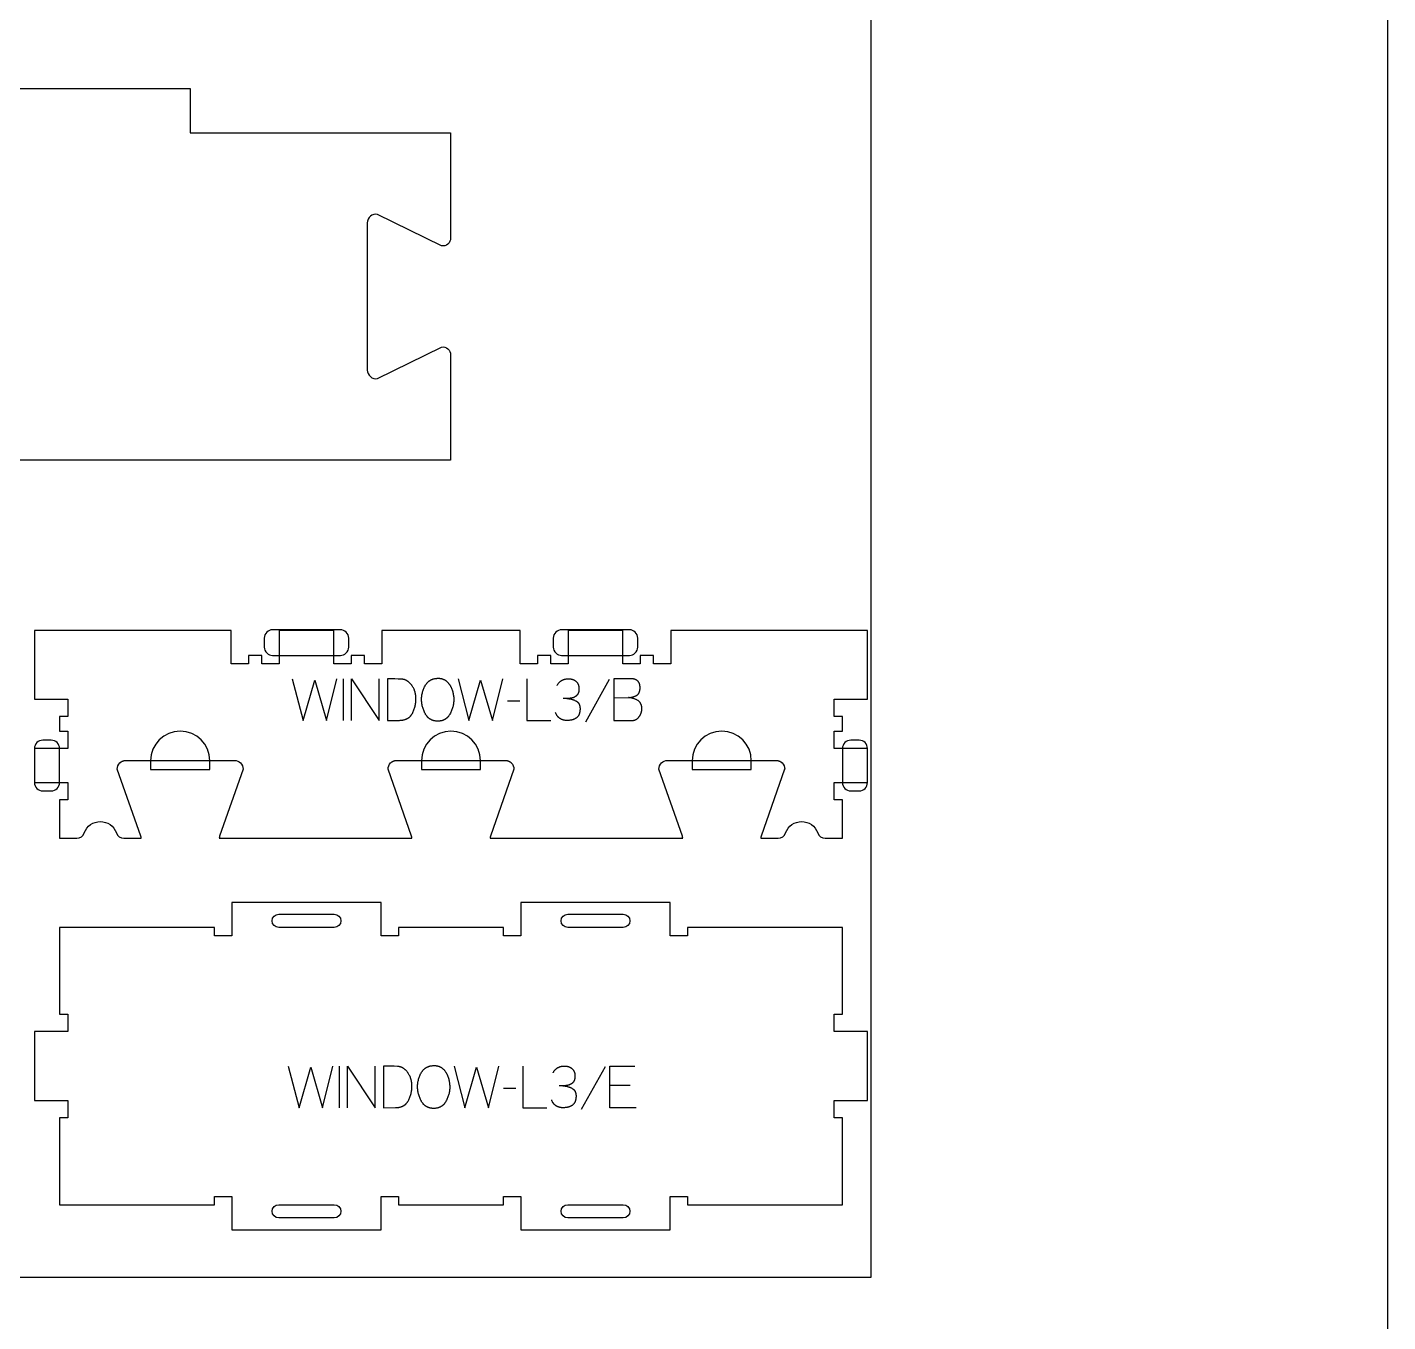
# Model space of a CAD drawing. Extents: x 0 to 4485, y 0 to 8771.
# Drawn here: x 2204 to 3183, y 3731 to 4662 of the extents above; entities that cross this region are included whole.
import ezdxf

# ---------------------------------------------------------------- set-up
doc = ezdxf.new("R2010")
doc.units = 0
for name, color, linetype in [('0_SHEET_SPRUCEPLY_2440X122', 1, 'CONTINUOUS'), ('1_ANYTOOL_1MMDEEP_LABELS_S', 2, 'CONTINUOUS'), ('3_ANYTOOL_CUTTHROUGH_INSID', 4, 'CONTINUOUS'), ('4_ANYTOOL_CUTTHROUGH_OUTSI', 5, 'CONTINUOUS'), ('5_ANYTOOL_HALF_MILL_9MM_IN', 3, 'CONTINUOUS'), ('DONOTCUT', 7, 'CONTINUOUS')]:
    doc.layers.add(name, color=color, linetype=linetype)

msp = doc.modelspace()

# ---------------------------------------------------------------- linework, layer by layer
at = {"layer": '0_SHEET_SPRUCEPLY_2440X122'}
msp.add_lwpolyline([(371.7, 4982.59), (371.7, 3762.59), (2811.7, 3762.59), (2811.7, 4982.59)], close=True, dxfattribs=at)
at = {"layer": '1_ANYTOOL_1MMDEEP_LABELS_S', "color": 2}
for points in [[(2394.98, 4193.18), (2402.69, 4163.18), (2411.14, 4192.28), (2419.62, 4163.18), (2427.12, 4193.18)], [(2431.49, 4193.18), (2431.49, 4163.18)], [(2437.49, 4163.18), (2437.49, 4193.18), (2457.55, 4163.18), (2457.55, 4193.18)], [(2514.38, 4193.18), (2522.09, 4163.18), (2530.54, 4192.28), (2539.02, 4163.18), (2546.52, 4193.18)], [(2563.88, 4193.18), (2563.88, 4163.18), (2580.98, 4163.18)], [(2585.52, 4188.25), (2585.68, 4188.56), (2585.85, 4188.85), (2586.02, 4189.13), (2586.19, 4189.41), (2586.38, 4189.67), (2586.57, 4189.93), (2586.76, 4190.17), (2586.86, 4190.29), (2586.97, 4190.41), (2587.07, 4190.52), (2587.17, 4190.64), (2587.28, 4190.75), (2587.39, 4190.85), (2587.5, 4190.96), (2587.61, 4191.06), (2587.72, 4191.16), (2587.84, 4191.26), (2587.95, 4191.35), (2588.07, 4191.44), (2588.19, 4191.53), (2588.31, 4191.62), (2588.43, 4191.71), (2588.56, 4191.79), (2588.68, 4191.87), (2588.81, 4191.95), (2588.94, 4192.03), (2589.07, 4192.1), (2589.2, 4192.17), (2589.34, 4192.24), (2589.47, 4192.3), (2589.61, 4192.37), (2589.74, 4192.43), (2589.88, 4192.49), (2590.03, 4192.55), (2590.17, 4192.6), (2590.31, 4192.65), (2590.46, 4192.7), (2590.61, 4192.75), (2590.76, 4192.79), (2591.06, 4192.87), (2591.37, 4192.95), (2591.68, 4193.01), (2592, 4193.06), (2592.33, 4193.1), (2592.67, 4193.14), (2593.01, 4193.16), (2593.35, 4193.18), (2593.71, 4193.18), (2593.92, 4193.18), (2594.13, 4193.17), (2594.33, 4193.17), (2594.53, 4193.15), (2594.73, 4193.14), (2594.93, 4193.12), (2595.13, 4193.09), (2595.32, 4193.06), (2595.51, 4193.03), (2595.7, 4193), (2595.89, 4192.96), (2596.07, 4192.92), (2596.25, 4192.87), (2596.43, 4192.82), (2596.6, 4192.77), (2596.78, 4192.71), (2596.95, 4192.65), (2597.12, 4192.59), (2597.28, 4192.52), (2597.45, 4192.45), (2597.61, 4192.37), (2597.77, 4192.29), (2597.92, 4192.21), (2598.07, 4192.12), (2598.23, 4192.03), (2598.37, 4191.94), (2598.52, 4191.84), (2598.66, 4191.74), (2598.81, 4191.63), (2598.94, 4191.52), (2599.08, 4191.41), (2599.21, 4191.3), (2599.35, 4191.18), (2599.47, 4191.05), (2599.59, 4190.93), (2599.71, 4190.8), (2599.82, 4190.67), (2599.93, 4190.53), (2600.04, 4190.4), (2600.14, 4190.25), (2600.24, 4190.11), (2600.33, 4189.96), (2600.42, 4189.81), (2600.5, 4189.66), (2600.58, 4189.5), (2600.66, 4189.34), (2600.73, 4189.18), (2600.79, 4189.01), (2600.86, 4188.85), (2600.92, 4188.67), (2600.97, 4188.5), (2601.02, 4188.32), (2601.07, 4188.14), (2601.11, 4187.95), (2601.15, 4187.77), (2601.18, 4187.58), (2601.21, 4187.38), (2601.23, 4187.19), (2601.25, 4186.99), (2601.27, 4186.78), (2601.28, 4186.58), (2601.29, 4186.37), (2601.29, 4186.15), (2601.29, 4185.6), (2601.28, 4185.26), (2601.25, 4184.94), (2601.22, 4184.63), (2601.18, 4184.33), (2601.16, 4184.18), (2601.13, 4184.04), (2601.1, 4183.89), (2601.07, 4183.76), (2601.04, 4183.62), (2601, 4183.49), (2600.97, 4183.35), (2600.93, 4183.23), (2600.89, 4183.1), (2600.84, 4182.98), (2600.79, 4182.86), (2600.75, 4182.74), (2600.7, 4182.62), (2600.64, 4182.51), (2600.59, 4182.4), (2600.53, 4182.29), (2600.47, 4182.18), (2600.41, 4182.08), (2600.34, 4181.98), (2600.28, 4181.88), (2600.21, 4181.79), (2600.14, 4181.7), (2599.99, 4181.52), (2599.84, 4181.35), (2599.68, 4181.18), (2599.52, 4181.02), (2599.44, 4180.94), (2599.36, 4180.87), (2599.27, 4180.8), (2599.19, 4180.72), (2599.1, 4180.65), (2599.02, 4180.59), (2598.93, 4180.52), (2598.84, 4180.45), (2598.75, 4180.39), (2598.66, 4180.33), (2598.57, 4180.27), (2598.47, 4180.21), (2598.38, 4180.15), (2598.28, 4180.1), (2598.18, 4180.04), (2598.09, 4179.99), (2597.99, 4179.94), (2597.89, 4179.89), (2597.79, 4179.85), (2597.68, 4179.8), (2597.58, 4179.76), (2597.48, 4179.72), (2597.26, 4179.64), (2597.05, 4179.57), (2596.83, 4179.5), (2596.61, 4179.43), (2596.39, 4179.37), (2596.17, 4179.32), (2595.94, 4179.27), (2595.71, 4179.22), (2595.48, 4179.18), (2595.25, 4179.14), (2595.01, 4179.11), (2594.78, 4179.08), (2594.54, 4179.05), (2594.3, 4179.03), (2594.05, 4179.02), (2593.81, 4179), (2593.56, 4179), (2589.85, 4178.95)], [(2623.06, 4192.71), (2605.88, 4161.94)], [(2626.49, 4193.18), (2626.49, 4163.18), (2636.18, 4163.18), (2638.71, 4163.1), (2638.94, 4163.09), (2639.16, 4163.09), (2639.38, 4163.1), (2639.6, 4163.11), (2639.82, 4163.13), (2640.03, 4163.15), (2640.24, 4163.18), (2640.45, 4163.21), (2640.65, 4163.25), (2640.85, 4163.29), (2641.05, 4163.34), (2641.25, 4163.4), (2641.44, 4163.46), (2641.62, 4163.53), (2641.81, 4163.6), (2641.99, 4163.68), (2642.17, 4163.76), (2642.35, 4163.85), (2642.52, 4163.95), (2642.69, 4164.05), (2642.85, 4164.15), (2643.02, 4164.27), (2643.18, 4164.38), (2643.33, 4164.51), (2643.49, 4164.63), (2643.64, 4164.77), (2643.78, 4164.91), (2643.93, 4165.05), (2644.07, 4165.2), (2644.21, 4165.36), (2644.34, 4165.52), (2644.47, 4165.69), (2644.6, 4165.86), (2644.72, 4166.03), (2644.84, 4166.2), (2644.96, 4166.38), (2645.07, 4166.55), (2645.18, 4166.73), (2645.28, 4166.91), (2645.38, 4167.09), (2645.48, 4167.27), (2645.57, 4167.45), (2645.66, 4167.63), (2645.74, 4167.81), (2645.82, 4168), (2645.89, 4168.18), (2645.96, 4168.37), (2646.03, 4168.56), (2646.09, 4168.74), (2646.15, 4168.93), (2646.21, 4169.12), (2646.26, 4169.32), (2646.3, 4169.51), (2646.35, 4169.7), (2646.39, 4169.9), (2646.42, 4170.1), (2646.45, 4170.29), (2646.48, 4170.49), (2646.5, 4170.69), (2646.52, 4170.89), (2646.53, 4171.1), (2646.54, 4171.3), (2646.55, 4171.5), (2646.55, 4171.71), (2646.55, 4171.96), (2646.54, 4172.21), (2646.52, 4172.45), (2646.5, 4172.69), (2646.48, 4172.93), (2646.45, 4173.16), (2646.41, 4173.38), (2646.37, 4173.6), (2646.32, 4173.82), (2646.27, 4174.03), (2646.21, 4174.24), (2646.14, 4174.44), (2646.07, 4174.64), (2645.99, 4174.83), (2645.91, 4175.02), (2645.82, 4175.21), (2645.78, 4175.3), (2645.73, 4175.39), (2645.68, 4175.48), (2645.63, 4175.57), (2645.58, 4175.65), (2645.52, 4175.74), (2645.47, 4175.82), (2645.41, 4175.9), (2645.35, 4175.99), (2645.3, 4176.07), (2645.23, 4176.15), (2645.17, 4176.23), (2645.11, 4176.3), (2645.04, 4176.38), (2644.98, 4176.45), (2644.91, 4176.53), (2644.84, 4176.6), (2644.77, 4176.67), (2644.7, 4176.74), (2644.63, 4176.81), (2644.55, 4176.88), (2644.48, 4176.95), (2644.32, 4177.08), (2644.16, 4177.21), (2643.99, 4177.33), (2643.82, 4177.45), (2643.64, 4177.56), (2643.27, 4177.78), (2642.9, 4177.98), (2642.52, 4178.18), (2642.13, 4178.36), (2641.74, 4178.53), (2641.34, 4178.69), (2640.94, 4178.83), (2640.53, 4178.97), (2640.11, 4179.09), (2639.69, 4179.21), (2639.26, 4179.31), (2638.83, 4179.4), (2638.39, 4179.47), (2637.95, 4179.54), (2637.49, 4179.6), (2637.04, 4179.64)], [(2626.49, 4179.51), (2637.04, 4179.64), (2637.44, 4179.67), (2637.83, 4179.71), (2638.22, 4179.76), (2638.6, 4179.82), (2638.98, 4179.88), (2639.35, 4179.96), (2639.71, 4180.04), (2640.07, 4180.14), (2640.43, 4180.24), (2640.78, 4180.35), (2641.12, 4180.47), (2641.46, 4180.6), (2641.79, 4180.74), (2642.12, 4180.88), (2642.44, 4181.04), (2642.76, 4181.2), (2642.84, 4181.25), (2642.91, 4181.29), (2642.99, 4181.34), (2643.06, 4181.38), (2643.13, 4181.43), (2643.21, 4181.48), (2643.28, 4181.53), (2643.35, 4181.58), (2643.41, 4181.64), (2643.48, 4181.69), (2643.55, 4181.75), (2643.61, 4181.81), (2643.67, 4181.87), (2643.73, 4181.93), (2643.79, 4181.99), (2643.85, 4182.05), (2643.91, 4182.12), (2643.97, 4182.18), (2644.03, 4182.25), (2644.08, 4182.32), (2644.13, 4182.39), (2644.18, 4182.46), (2644.24, 4182.54), (2644.29, 4182.61), (2644.33, 4182.69), (2644.38, 4182.76), (2644.43, 4182.84), (2644.47, 4182.92), (2644.51, 4183), (2644.56, 4183.09), (2644.6, 4183.17), (2644.64, 4183.26), (2644.68, 4183.34), (2644.71, 4183.43), (2644.78, 4183.61), (2644.85, 4183.8), (2644.91, 4183.99), (2644.97, 4184.18), (2645.02, 4184.39), (2645.07, 4184.59), (2645.11, 4184.81), (2645.14, 4185.03), (2645.18, 4185.25), (2645.2, 4185.48), (2645.23, 4185.72), (2645.24, 4185.96), (2645.25, 4186.2), (2645.26, 4186.45), (2645.26, 4186.71), (2645.26, 4187.11), (2645.25, 4187.3), (2645.24, 4187.49), (2645.22, 4187.68), (2645.21, 4187.87), (2645.18, 4188.05), (2645.16, 4188.23), (2645.13, 4188.4), (2645.1, 4188.57), (2645.07, 4188.74), (2645.03, 4188.91), (2644.99, 4189.07), (2644.94, 4189.23), (2644.9, 4189.39), (2644.85, 4189.54), (2644.79, 4189.69), (2644.74, 4189.84), (2644.68, 4189.98), (2644.61, 4190.12), (2644.54, 4190.26), (2644.47, 4190.39), (2644.4, 4190.53), (2644.32, 4190.65), (2644.24, 4190.78), (2644.16, 4190.9), (2644.07, 4191.02), (2643.98, 4191.13), (2643.89, 4191.25), (2643.8, 4191.36), (2643.7, 4191.46), (2643.59, 4191.56), (2643.49, 4191.66), (2643.38, 4191.76), (2643.27, 4191.85), (2643.15, 4191.94), (2643.03, 4192.03), (2642.91, 4192.11), (2642.78, 4192.19), (2642.65, 4192.27), (2642.52, 4192.35), (2642.39, 4192.42), (2642.25, 4192.49), (2642.1, 4192.55), (2641.96, 4192.61), (2641.81, 4192.67), (2641.66, 4192.73), (2641.5, 4192.78), (2641.35, 4192.83), (2641.18, 4192.87), (2641.02, 4192.91), (2640.85, 4192.95), (2640.68, 4192.99), (2640.5, 4193.02), (2640.33, 4193.05), (2640.15, 4193.08), (2639.96, 4193.1), (2639.77, 4193.13), (2639.58, 4193.14), (2639.39, 4193.16), (2638.99, 4193.18), (2638.58, 4193.18), (2626.49, 4193.18)], [(2558.74, 4177.07), (2549.95, 4176.98)], [(2592.64, 4178.95), (2593.07, 4178.93), (2593.51, 4178.89), (2593.93, 4178.84), (2594.36, 4178.78), (2594.78, 4178.71), (2595.19, 4178.63), (2595.6, 4178.54), (2596.01, 4178.43), (2596.41, 4178.32), (2596.81, 4178.2), (2597.2, 4178.06), (2597.59, 4177.91), (2597.98, 4177.76), (2598.36, 4177.59), (2598.74, 4177.41), (2599.11, 4177.22), (2599.29, 4177.12), (2599.47, 4177.01), (2599.55, 4176.96), (2599.64, 4176.9), (2599.72, 4176.85), (2599.8, 4176.79), (2599.88, 4176.73), (2599.96, 4176.67), (2600.04, 4176.61), (2600.11, 4176.54), (2600.19, 4176.48), (2600.26, 4176.42), (2600.33, 4176.35), (2600.4, 4176.28), (2600.47, 4176.21), (2600.54, 4176.14), (2600.6, 4176.07), (2600.67, 4176), (2600.73, 4175.93), (2600.79, 4175.85), (2600.85, 4175.78), (2600.91, 4175.7), (2600.97, 4175.62), (2601.02, 4175.54), (2601.08, 4175.46), (2601.13, 4175.38), (2601.18, 4175.29), (2601.23, 4175.21), (2601.28, 4175.12), (2601.33, 4175.04), (2601.37, 4174.95), (2601.41, 4174.86), (2601.46, 4174.77), (2601.5, 4174.68), (2601.54, 4174.59), (2601.58, 4174.49), (2601.65, 4174.3), (2601.72, 4174.1), (2601.78, 4173.9), (2601.83, 4173.7), (2601.88, 4173.49), (2601.92, 4173.27), (2601.96, 4173.05), (2601.99, 4172.82), (2602.02, 4172.59), (2602.04, 4172.36), (2602.05, 4172.12), (2602.06, 4171.87), (2602.06, 4171.62), (2602.06, 4171.35), (2602.05, 4171.07), (2602.04, 4170.8), (2602.03, 4170.54), (2602, 4170.28), (2601.98, 4170.03), (2601.95, 4169.78), (2601.91, 4169.53), (2601.87, 4169.29), (2601.82, 4169.06), (2601.77, 4168.83), (2601.72, 4168.61), (2601.65, 4168.39), (2601.59, 4168.17), (2601.52, 4167.96), (2601.44, 4167.76), (2601.36, 4167.56), (2601.28, 4167.36), (2601.19, 4167.17), (2601.09, 4166.99), (2600.99, 4166.81), (2600.89, 4166.63), (2600.78, 4166.46), (2600.67, 4166.3), (2600.55, 4166.14), (2600.42, 4165.98), (2600.3, 4165.83), (2600.23, 4165.76), (2600.16, 4165.69), (2600.09, 4165.61), (2600.02, 4165.55), (2599.95, 4165.48), (2599.88, 4165.41), (2599.81, 4165.34), (2599.73, 4165.28), (2599.58, 4165.15), (2599.42, 4165.03), (2599.26, 4164.91), (2599.1, 4164.8), (2598.93, 4164.69), (2598.76, 4164.59), (2598.58, 4164.48), (2598.41, 4164.39), (2598.22, 4164.29), (2598.04, 4164.2), (2597.85, 4164.11), (2597.66, 4164.03), (2597.46, 4163.95), (2597.26, 4163.88), (2597.06, 4163.81), (2596.85, 4163.74), (2596.64, 4163.67), (2596.43, 4163.62), (2596.21, 4163.56), (2595.99, 4163.51), (2595.77, 4163.46), (2595.54, 4163.41), (2595.31, 4163.37), (2595.08, 4163.34), (2594.84, 4163.31), (2594.35, 4163.25), (2593.85, 4163.21), (2593.34, 4163.19), (2592.81, 4163.18), (2592.43, 4163.19), (2592.05, 4163.2), (2591.68, 4163.23), (2591.33, 4163.27), (2590.98, 4163.32), (2590.8, 4163.35), (2590.63, 4163.38), (2590.46, 4163.42), (2590.3, 4163.45), (2590.13, 4163.5), (2589.97, 4163.54), (2589.81, 4163.58), (2589.65, 4163.63), (2589.49, 4163.68), (2589.34, 4163.74), (2589.18, 4163.8), (2589.03, 4163.86), (2588.88, 4163.92), (2588.73, 4163.98), (2588.59, 4164.05), (2588.44, 4164.12), (2588.3, 4164.2), (2588.16, 4164.27), (2588.02, 4164.35), (2587.89, 4164.43), (2587.75, 4164.52), (2587.62, 4164.61), (2587.49, 4164.7), (2587.36, 4164.79), (2587.24, 4164.89), (2587.11, 4164.99), (2586.99, 4165.09), (2586.87, 4165.19), (2586.75, 4165.3), (2586.63, 4165.41), (2586.52, 4165.52), (2586.41, 4165.64), (2586.29, 4165.76), (2586.19, 4165.88), (2586.08, 4166), (2585.97, 4166.13), (2585.87, 4166.26), (2585.77, 4166.39), (2585.67, 4166.52), (2585.57, 4166.66), (2585.48, 4166.8), (2585.38, 4166.94), (2585.29, 4167.09), (2585.2, 4167.24), (2585.03, 4167.55), (2584.86, 4167.86), (2584.7, 4168.19), (2584.55, 4168.53), (2584.41, 4168.88)], [(2392.09, 3914.53), (2399.81, 3884.53), (2408.25, 3913.63), (2416.73, 3884.53), (2424.23, 3914.53)], [(2428.61, 3914.53), (2428.61, 3884.53)], [(2434.61, 3884.53), (2434.61, 3914.53), (2454.66, 3884.53), (2454.66, 3914.53)], [(2511.49, 3914.53), (2519.21, 3884.53), (2527.65, 3913.63), (2536.13, 3884.53), (2543.63, 3914.53)], [(2560.99, 3914.53), (2560.99, 3884.53), (2578.09, 3884.53)], [(2582.63, 3909.6), (2582.79, 3909.9), (2582.96, 3910.2), (2583.13, 3910.48), (2583.31, 3910.75), (2583.49, 3911.02), (2583.68, 3911.27), (2583.88, 3911.52), (2583.98, 3911.64), (2584.08, 3911.76), (2584.18, 3911.87), (2584.29, 3911.98), (2584.39, 3912.09), (2584.5, 3912.2), (2584.61, 3912.3), (2584.72, 3912.4), (2584.84, 3912.5), (2584.95, 3912.6), (2585.07, 3912.7), (2585.18, 3912.79), (2585.3, 3912.88), (2585.42, 3912.97), (2585.55, 3913.05), (2585.67, 3913.14), (2585.8, 3913.22), (2585.92, 3913.3), (2586.05, 3913.37), (2586.18, 3913.44), (2586.31, 3913.52), (2586.45, 3913.58), (2586.58, 3913.65), (2586.72, 3913.71), (2586.86, 3913.78), (2587, 3913.83), (2587.14, 3913.89), (2587.28, 3913.95), (2587.43, 3914), (2587.57, 3914.05), (2587.72, 3914.09), (2587.87, 3914.14), (2588.17, 3914.22), (2588.48, 3914.29), (2588.8, 3914.35), (2589.12, 3914.41), (2589.45, 3914.45), (2589.78, 3914.48), (2590.12, 3914.51), (2590.47, 3914.52), (2590.82, 3914.53), (2591.03, 3914.53), (2591.24, 3914.52), (2591.44, 3914.51), (2591.65, 3914.5), (2591.85, 3914.48), (2592.05, 3914.46), (2592.24, 3914.44), (2592.43, 3914.41), (2592.62, 3914.38), (2592.81, 3914.34), (2593, 3914.3), (2593.18, 3914.26), (2593.36, 3914.22), (2593.54, 3914.17), (2593.72, 3914.11), (2593.89, 3914.06), (2594.06, 3914), (2594.23, 3913.93), (2594.39, 3913.86), (2594.56, 3913.79), (2594.72, 3913.72), (2594.88, 3913.64), (2595.03, 3913.55), (2595.19, 3913.47), (2595.34, 3913.38), (2595.49, 3913.28), (2595.63, 3913.19), (2595.78, 3913.08), (2595.92, 3912.98), (2596.06, 3912.87), (2596.19, 3912.76), (2596.33, 3912.64), (2596.46, 3912.52), (2596.58, 3912.4), (2596.71, 3912.27), (2596.82, 3912.15), (2596.94, 3912.01), (2597.05, 3911.88), (2597.15, 3911.74), (2597.25, 3911.6), (2597.35, 3911.46), (2597.44, 3911.31), (2597.53, 3911.16), (2597.61, 3911), (2597.69, 3910.85), (2597.77, 3910.69), (2597.84, 3910.53), (2597.91, 3910.36), (2597.97, 3910.19), (2598.03, 3910.02), (2598.08, 3909.84), (2598.13, 3909.67), (2598.18, 3909.48), (2598.22, 3909.3), (2598.26, 3909.11), (2598.29, 3908.92), (2598.32, 3908.73), (2598.35, 3908.53), (2598.37, 3908.33), (2598.38, 3908.13), (2598.39, 3907.92), (2598.4, 3907.71), (2598.41, 3907.5), (2598.4, 3906.94), (2598.39, 3906.61), (2598.36, 3906.29), (2598.33, 3905.97), (2598.29, 3905.67), (2598.27, 3905.53), (2598.24, 3905.38), (2598.21, 3905.24), (2598.18, 3905.1), (2598.15, 3904.96), (2598.12, 3904.83), (2598.08, 3904.7), (2598.04, 3904.57), (2598, 3904.44), (2597.95, 3904.32), (2597.91, 3904.2), (2597.86, 3904.08), (2597.81, 3903.97), (2597.75, 3903.85), (2597.7, 3903.74), (2597.64, 3903.63), (2597.58, 3903.53), (2597.52, 3903.43), (2597.46, 3903.33), (2597.39, 3903.23), (2597.32, 3903.13), (2597.25, 3903.04), (2597.1, 3902.86), (2596.95, 3902.69), (2596.8, 3902.53), (2596.64, 3902.37), (2596.55, 3902.29), (2596.47, 3902.21), (2596.39, 3902.14), (2596.3, 3902.07), (2596.22, 3902), (2596.13, 3901.93), (2596.04, 3901.86), (2595.95, 3901.8), (2595.86, 3901.74), (2595.77, 3901.67), (2595.68, 3901.61), (2595.58, 3901.56), (2595.49, 3901.5), (2595.39, 3901.44), (2595.3, 3901.39), (2595.2, 3901.34), (2595.1, 3901.29), (2595, 3901.24), (2594.9, 3901.19), (2594.8, 3901.15), (2594.69, 3901.1), (2594.59, 3901.06), (2594.38, 3900.98), (2594.16, 3900.91), (2593.94, 3900.84), (2593.72, 3900.78), (2593.5, 3900.72), (2593.28, 3900.66), (2593.05, 3900.61), (2592.82, 3900.57), (2592.59, 3900.52), (2592.36, 3900.49), (2592.13, 3900.45), (2591.89, 3900.42), (2591.65, 3900.4), (2591.41, 3900.38), (2591.16, 3900.36), (2590.92, 3900.35), (2590.67, 3900.34), (2586.96, 3900.3)], [(2620.18, 3914.06), (2602.99, 3883.28)], [(2642.55, 3884.53), (2623.61, 3884.53), (2623.61, 3914.53), (2641.43, 3914.53)], [(2555.85, 3898.41), (2547.06, 3898.33)], [(2589.75, 3900.3), (2590.19, 3900.27), (2590.62, 3900.23), (2591.05, 3900.19), (2591.47, 3900.13), (2591.89, 3900.06), (2592.31, 3899.97), (2592.72, 3899.88), (2593.12, 3899.78), (2593.53, 3899.67), (2593.92, 3899.54), (2594.32, 3899.4), (2594.71, 3899.26), (2595.09, 3899.1), (2595.47, 3898.93), (2595.85, 3898.75), (2596.22, 3898.56), (2596.4, 3898.46), (2596.58, 3898.36), (2596.66, 3898.3), (2596.75, 3898.25), (2596.83, 3898.19), (2596.91, 3898.13), (2596.99, 3898.07), (2597.07, 3898.01), (2597.15, 3897.95), (2597.22, 3897.89), (2597.3, 3897.83), (2597.37, 3897.76), (2597.44, 3897.69), (2597.51, 3897.63), (2597.58, 3897.56), (2597.65, 3897.49), (2597.72, 3897.42), (2597.78, 3897.34), (2597.84, 3897.27), (2597.9, 3897.2), (2597.96, 3897.12), (2598.02, 3897.04), (2598.08, 3896.97), (2598.13, 3896.89), (2598.19, 3896.8), (2598.24, 3896.72), (2598.29, 3896.64), (2598.34, 3896.56), (2598.39, 3896.47), (2598.44, 3896.38), (2598.48, 3896.29), (2598.53, 3896.21), (2598.57, 3896.12), (2598.61, 3896.02), (2598.65, 3895.93), (2598.69, 3895.84), (2598.76, 3895.65), (2598.83, 3895.45), (2598.89, 3895.25), (2598.94, 3895.04), (2598.99, 3894.83), (2599.04, 3894.61), (2599.07, 3894.39), (2599.1, 3894.17), (2599.13, 3893.94), (2599.15, 3893.7), (2599.17, 3893.46), (2599.17, 3893.22), (2599.18, 3892.97), (2599.17, 3892.69), (2599.17, 3892.42), (2599.16, 3892.15), (2599.14, 3891.88), (2599.12, 3891.63), (2599.09, 3891.37), (2599.06, 3891.12), (2599.02, 3890.88), (2598.98, 3890.64), (2598.93, 3890.4), (2598.88, 3890.18), (2598.83, 3889.95), (2598.77, 3889.73), (2598.7, 3889.52), (2598.63, 3889.31), (2598.56, 3889.1), (2598.48, 3888.9), (2598.39, 3888.71), (2598.3, 3888.52), (2598.21, 3888.33), (2598.11, 3888.15), (2598, 3887.98), (2597.89, 3887.81), (2597.78, 3887.64), (2597.66, 3887.48), (2597.54, 3887.33), (2597.41, 3887.18), (2597.34, 3887.1), (2597.27, 3887.03), (2597.21, 3886.96), (2597.14, 3886.89), (2597.06, 3886.82), (2596.99, 3886.76), (2596.92, 3886.69), (2596.84, 3886.62), (2596.69, 3886.5), (2596.53, 3886.38), (2596.37, 3886.26), (2596.21, 3886.15), (2596.04, 3886.04), (2595.87, 3885.93), (2595.7, 3885.83), (2595.52, 3885.73), (2595.34, 3885.64), (2595.15, 3885.55), (2594.96, 3885.46), (2594.77, 3885.38), (2594.57, 3885.3), (2594.37, 3885.22), (2594.17, 3885.15), (2593.97, 3885.08), (2593.76, 3885.02), (2593.54, 3884.96), (2593.33, 3884.9), (2593.11, 3884.85), (2592.88, 3884.8), (2592.65, 3884.76), (2592.42, 3884.72), (2592.19, 3884.68), (2591.95, 3884.65), (2591.46, 3884.6), (2590.96, 3884.56), (2590.45, 3884.54), (2589.92, 3884.53), (2589.54, 3884.53), (2589.16, 3884.55), (2588.8, 3884.58), (2588.44, 3884.62), (2588.09, 3884.67), (2587.91, 3884.7), (2587.74, 3884.73), (2587.58, 3884.76), (2587.41, 3884.8), (2587.24, 3884.84), (2587.08, 3884.88), (2586.92, 3884.93), (2586.76, 3884.98), (2586.6, 3885.03), (2586.45, 3885.08), (2586.29, 3885.14), (2586.14, 3885.2), (2585.99, 3885.26), (2585.85, 3885.33), (2585.7, 3885.4), (2585.56, 3885.47), (2585.41, 3885.54), (2585.27, 3885.62), (2585.14, 3885.7), (2585, 3885.78), (2584.87, 3885.86), (2584.73, 3885.95), (2584.6, 3886.04), (2584.48, 3886.14), (2584.35, 3886.23), (2584.22, 3886.33), (2584.1, 3886.43), (2583.98, 3886.54), (2583.86, 3886.64), (2583.75, 3886.75), (2583.63, 3886.87), (2583.52, 3886.98), (2583.41, 3887.1), (2583.3, 3887.22), (2583.19, 3887.35), (2583.09, 3887.47), (2582.98, 3887.6), (2582.88, 3887.73), (2582.78, 3887.87), (2582.68, 3888.01), (2582.59, 3888.15), (2582.49, 3888.29), (2582.4, 3888.44), (2582.31, 3888.59), (2582.14, 3888.89), (2581.97, 3889.21), (2581.81, 3889.54), (2581.66, 3889.88), (2581.52, 3890.23)], [(2638.26, 3900.6), (2623.61, 3900.6)]]:
    msp.add_lwpolyline(points, dxfattribs=at)
for points in [[(2463.59, 4193.18), (2463.59, 4163.18), (2472.12, 4163.27), (2472.53, 4163.28), (2472.94, 4163.3), (2473.33, 4163.33), (2473.72, 4163.36), (2474.1, 4163.41), (2474.47, 4163.47), (2474.84, 4163.54), (2475.19, 4163.61), (2475.54, 4163.7), (2475.88, 4163.79), (2476.21, 4163.9), (2476.54, 4164.01), (2476.85, 4164.14), (2477.01, 4164.2), (2477.16, 4164.27), (2477.31, 4164.34), (2477.46, 4164.41), (2477.61, 4164.49), (2477.76, 4164.56), (2477.9, 4164.64), (2478.04, 4164.73), (2478.18, 4164.81), (2478.32, 4164.9), (2478.46, 4164.99), (2478.59, 4165.08), (2478.72, 4165.17), (2478.85, 4165.27), (2478.98, 4165.37), (2479.11, 4165.47), (2479.23, 4165.57), (2479.35, 4165.67), (2479.47, 4165.78), (2479.59, 4165.89), (2479.71, 4166.01), (2479.82, 4166.12), (2479.93, 4166.24), (2480.04, 4166.36), (2480.15, 4166.48), (2480.26, 4166.6), (2480.36, 4166.73), (2480.46, 4166.86), (2480.56, 4166.99), (2480.66, 4167.13), (2480.76, 4167.26), (2480.85, 4167.4), (2481.04, 4167.68), (2481.21, 4167.98), (2481.38, 4168.28), (2481.7, 4168.9), (2481.99, 4169.53), (2482.27, 4170.16), (2482.52, 4170.79), (2482.76, 4171.43), (2482.97, 4172.08), (2483.17, 4172.73), (2483.34, 4173.39), (2483.49, 4174.06), (2483.63, 4174.73), (2483.74, 4175.4), (2483.83, 4176.08), (2483.9, 4176.77), (2483.95, 4177.46), (2483.98, 4178.16), (2483.99, 4178.87), (2483.98, 4179.46), (2483.95, 4180.06), (2483.91, 4180.64), (2483.84, 4181.22), (2483.75, 4181.79), (2483.7, 4182.08), (2483.64, 4182.36), (2483.58, 4182.64), (2483.52, 4182.92), (2483.45, 4183.2), (2483.37, 4183.47), (2483.29, 4183.75), (2483.21, 4184.02), (2483.12, 4184.3), (2483.02, 4184.57), (2482.92, 4184.84), (2482.82, 4185.1), (2482.71, 4185.37), (2482.59, 4185.63), (2482.35, 4186.16), (2482.09, 4186.68), (2481.81, 4187.19), (2481.51, 4187.7), (2481.31, 4188), (2481.11, 4188.3), (2480.91, 4188.59), (2480.71, 4188.87), (2480.5, 4189.13), (2480.29, 4189.39), (2480.07, 4189.64), (2479.86, 4189.89), (2479.63, 4190.12), (2479.41, 4190.34), (2479.18, 4190.55), (2478.95, 4190.76), (2478.71, 4190.95), (2478.48, 4191.14), (2478.23, 4191.32), (2477.99, 4191.48), (2477.74, 4191.64), (2477.49, 4191.79), (2477.23, 4191.93), (2476.97, 4192.06), (2476.71, 4192.18), (2476.44, 4192.29), (2476.18, 4192.4), (2475.9, 4192.49), (2475.63, 4192.57), (2475.35, 4192.65), (2475.06, 4192.71), (2474.78, 4192.77), (2474.49, 4192.82), (2474.2, 4192.86), (2473.9, 4192.88), (2473.6, 4192.9), (2471.17, 4193.01), (2468.69, 4193.09), (2466.16, 4193.15)], [(2500.06, 4193.52), (2500.44, 4193.52), (2500.8, 4193.5), (2501.16, 4193.47), (2501.51, 4193.43), (2501.68, 4193.41), (2501.85, 4193.38), (2502.02, 4193.35), (2502.19, 4193.32), (2502.35, 4193.28), (2502.52, 4193.24), (2502.68, 4193.2), (2502.84, 4193.16), (2503, 4193.11), (2503.15, 4193.06), (2503.31, 4193), (2503.46, 4192.95), (2503.61, 4192.89), (2503.76, 4192.83), (2503.91, 4192.76), (2504.06, 4192.69), (2504.2, 4192.62), (2504.35, 4192.55), (2504.49, 4192.47), (2504.63, 4192.39), (2504.76, 4192.31), (2504.9, 4192.23), (2505.03, 4192.14), (2505.16, 4192.05), (2505.42, 4191.86), (2505.68, 4191.66), (2505.93, 4191.46), (2506.17, 4191.26), (2506.4, 4191.04), (2506.63, 4190.83), (2506.86, 4190.6), (2507.08, 4190.37), (2507.29, 4190.13), (2507.5, 4189.89), (2507.7, 4189.64), (2507.89, 4189.38), (2508.08, 4189.12), (2508.27, 4188.85), (2508.44, 4188.58), (2508.61, 4188.3), (2508.78, 4188.01), (2508.94, 4187.72), (2509.1, 4187.43), (2509.24, 4187.13), (2509.39, 4186.83), (2509.52, 4186.53), (2509.66, 4186.22), (2509.78, 4185.91), (2509.9, 4185.59), (2510.02, 4185.27), (2510.13, 4184.95), (2510.23, 4184.62), (2510.33, 4184.29), (2510.42, 4183.96), (2510.51, 4183.62), (2510.59, 4183.28), (2510.73, 4182.6), (2510.86, 4181.92), (2510.96, 4181.25), (2511.05, 4180.59), (2511.12, 4179.94), (2511.17, 4179.29), (2511.2, 4178.65), (2511.21, 4178.01), (2511.2, 4177.37), (2511.16, 4176.74), (2511.11, 4176.1), (2511.03, 4175.46), (2510.94, 4174.82), (2510.82, 4174.19), (2510.68, 4173.55), (2510.52, 4172.91), (2510.33, 4172.27), (2510.13, 4171.64), (2509.9, 4171), (2509.65, 4170.36), (2509.38, 4169.72), (2509.09, 4169.09), (2508.78, 4168.45), (2508.44, 4167.81), (2508.27, 4167.5), (2508.09, 4167.19), (2507.9, 4166.9), (2507.7, 4166.62), (2507.5, 4166.34), (2507.29, 4166.08), (2507.08, 4165.82), (2506.86, 4165.58), (2506.75, 4165.46), (2506.64, 4165.35), (2506.52, 4165.23), (2506.4, 4165.12), (2506.29, 4165.01), (2506.17, 4164.91), (2506.04, 4164.8), (2505.92, 4164.7), (2505.8, 4164.6), (2505.67, 4164.51), (2505.54, 4164.42), (2505.41, 4164.32), (2505.28, 4164.24), (2505.15, 4164.15), (2505.02, 4164.07), (2504.88, 4163.99), (2504.74, 4163.91), (2504.61, 4163.83), (2504.46, 4163.76), (2504.32, 4163.69), (2504.18, 4163.62), (2504.03, 4163.55), (2503.89, 4163.49), (2503.74, 4163.43), (2503.59, 4163.37), (2503.44, 4163.31), (2503.29, 4163.26), (2503.13, 4163.21), (2502.82, 4163.11), (2502.5, 4163.03), (2502.18, 4162.95), (2501.84, 4162.89), (2501.51, 4162.84), (2501.16, 4162.79), (2500.81, 4162.76), (2500.45, 4162.73), (2500.09, 4162.72), (2499.72, 4162.71), (2499.34, 4162.72), (2498.96, 4162.73), (2498.59, 4162.76), (2498.23, 4162.79), (2497.88, 4162.84), (2497.53, 4162.89), (2497.18, 4162.96), (2496.85, 4163.03), (2496.52, 4163.12), (2496.2, 4163.22), (2496.04, 4163.27), (2495.88, 4163.32), (2495.73, 4163.38), (2495.57, 4163.44), (2495.42, 4163.5), (2495.27, 4163.57), (2495.12, 4163.63), (2494.97, 4163.7), (2494.83, 4163.78), (2494.68, 4163.85), (2494.54, 4163.93), (2494.4, 4164.01), (2494.26, 4164.09), (2494.13, 4164.17), (2493.99, 4164.26), (2493.86, 4164.35), (2493.72, 4164.44), (2493.59, 4164.54), (2493.47, 4164.64), (2493.34, 4164.74), (2493.21, 4164.84), (2493.09, 4164.94), (2492.97, 4165.05), (2492.85, 4165.16), (2492.73, 4165.27), (2492.61, 4165.39), (2492.49, 4165.51), (2492.38, 4165.63), (2492.27, 4165.75), (2492.16, 4165.88), (2491.94, 4166.13), (2491.73, 4166.4), (2491.53, 4166.68), (2491.33, 4166.97), (2491.14, 4167.27), (2490.96, 4167.58), (2490.79, 4167.9), (2490.45, 4168.54), (2490.14, 4169.19), (2489.85, 4169.84), (2489.58, 4170.49), (2489.33, 4171.14), (2489.1, 4171.79), (2488.9, 4172.44), (2488.71, 4173.09), (2488.55, 4173.74), (2488.41, 4174.4), (2488.29, 4175.05), (2488.19, 4175.7), (2488.12, 4176.35), (2488.06, 4177), (2488.03, 4177.66), (2488.02, 4178.31), (2488.03, 4179), (2488.07, 4179.69), (2488.12, 4180.37), (2488.2, 4181.05), (2488.3, 4181.72), (2488.43, 4182.38), (2488.58, 4183.04), (2488.74, 4183.69), (2488.94, 4184.34), (2489.15, 4184.98), (2489.39, 4185.62), (2489.65, 4186.25), (2489.93, 4186.87), (2490.24, 4187.49), (2490.56, 4188.1), (2490.91, 4188.7), (2491.1, 4189), (2491.29, 4189.29), (2491.49, 4189.57), (2491.69, 4189.83), (2491.9, 4190.09), (2492.12, 4190.34), (2492.34, 4190.58), (2492.57, 4190.81), (2492.69, 4190.92), (2492.81, 4191.03), (2492.93, 4191.14), (2493.05, 4191.25), (2493.18, 4191.35), (2493.3, 4191.45), (2493.43, 4191.55), (2493.56, 4191.64), (2493.69, 4191.73), (2493.82, 4191.83), (2493.95, 4191.91), (2494.09, 4192), (2494.23, 4192.08), (2494.37, 4192.16), (2494.51, 4192.24), (2494.65, 4192.32), (2494.79, 4192.39), (2494.94, 4192.47), (2495.23, 4192.6), (2495.54, 4192.73), (2495.84, 4192.85), (2496.16, 4192.96), (2496.48, 4193.05), (2496.81, 4193.14), (2497.15, 4193.22), (2497.49, 4193.29), (2497.84, 4193.36), (2498.19, 4193.41), (2498.55, 4193.45), (2498.92, 4193.48), (2499.3, 4193.51), (2499.68, 4193.52)], [(2460.71, 3914.53), (2460.71, 3884.53), (2469.23, 3884.61), (2469.65, 3884.62), (2470.05, 3884.64), (2470.44, 3884.67), (2470.83, 3884.71), (2471.21, 3884.76), (2471.58, 3884.82), (2471.95, 3884.88), (2472.3, 3884.96), (2472.65, 3885.04), (2472.99, 3885.14), (2473.33, 3885.24), (2473.65, 3885.36), (2473.97, 3885.48), (2474.12, 3885.55), (2474.28, 3885.62), (2474.43, 3885.69), (2474.58, 3885.76), (2474.72, 3885.83), (2474.87, 3885.91), (2475.01, 3885.99), (2475.16, 3886.07), (2475.3, 3886.16), (2475.43, 3886.24), (2475.57, 3886.33), (2475.7, 3886.42), (2475.83, 3886.52), (2475.96, 3886.61), (2476.09, 3886.71), (2476.22, 3886.81), (2476.34, 3886.91), (2476.46, 3887.02), (2476.58, 3887.13), (2476.7, 3887.24), (2476.82, 3887.35), (2476.93, 3887.47), (2477.04, 3887.58), (2477.15, 3887.7), (2477.26, 3887.83), (2477.37, 3887.95), (2477.47, 3888.08), (2477.58, 3888.21), (2477.68, 3888.34), (2477.77, 3888.47), (2477.87, 3888.61), (2477.97, 3888.75), (2478.15, 3889.03), (2478.32, 3889.32), (2478.49, 3889.63), (2478.81, 3890.25), (2479.1, 3890.87), (2479.38, 3891.5), (2479.64, 3892.14), (2479.87, 3892.78), (2480.08, 3893.43), (2480.28, 3894.08), (2480.45, 3894.74), (2480.61, 3895.4), (2480.74, 3896.07), (2480.85, 3896.75), (2480.94, 3897.43), (2481.01, 3898.12), (2481.06, 3898.81), (2481.1, 3899.51), (2481.11, 3900.21), (2481.1, 3900.81), (2481.07, 3901.4), (2481.02, 3901.99), (2480.95, 3902.56), (2480.86, 3903.14), (2480.81, 3903.42), (2480.76, 3903.7), (2480.7, 3903.99), (2480.63, 3904.27), (2480.56, 3904.54), (2480.48, 3904.82), (2480.4, 3905.1), (2480.32, 3905.37), (2480.23, 3905.64), (2480.13, 3905.91), (2480.04, 3906.18), (2479.93, 3906.45), (2479.82, 3906.71), (2479.71, 3906.98), (2479.46, 3907.5), (2479.2, 3908.02), (2478.92, 3908.54), (2478.62, 3909.04), (2478.43, 3909.35), (2478.23, 3909.64), (2478.03, 3909.93), (2477.82, 3910.21), (2477.61, 3910.48), (2477.4, 3910.74), (2477.19, 3910.99), (2476.97, 3911.23), (2476.75, 3911.46), (2476.52, 3911.69), (2476.29, 3911.9), (2476.06, 3912.1), (2475.83, 3912.3), (2475.59, 3912.49), (2475.35, 3912.66), (2475.1, 3912.83), (2474.85, 3912.99), (2474.6, 3913.14), (2474.34, 3913.28), (2474.08, 3913.41), (2473.82, 3913.53), (2473.56, 3913.64), (2473.29, 3913.74), (2473.02, 3913.84), (2472.74, 3913.92), (2472.46, 3913.99), (2472.18, 3914.06), (2471.89, 3914.12), (2471.6, 3914.16), (2471.31, 3914.2), (2471.01, 3914.23), (2470.71, 3914.25), (2468.28, 3914.35), (2465.8, 3914.44), (2463.28, 3914.49)], [(2497.18, 3914.87), (2497.55, 3914.86), (2497.91, 3914.85), (2498.27, 3914.82), (2498.62, 3914.78), (2498.79, 3914.75), (2498.96, 3914.73), (2499.13, 3914.7), (2499.3, 3914.66), (2499.47, 3914.63), (2499.63, 3914.59), (2499.79, 3914.55), (2499.95, 3914.5), (2500.11, 3914.45), (2500.27, 3914.4), (2500.42, 3914.35), (2500.58, 3914.29), (2500.73, 3914.23), (2500.88, 3914.17), (2501.02, 3914.11), (2501.17, 3914.04), (2501.32, 3913.97), (2501.46, 3913.89), (2501.6, 3913.82), (2501.74, 3913.74), (2501.88, 3913.66), (2502.01, 3913.57), (2502.14, 3913.48), (2502.28, 3913.39), (2502.54, 3913.2), (2502.79, 3913.01), (2503.04, 3912.81), (2503.28, 3912.6), (2503.52, 3912.39), (2503.75, 3912.17), (2503.97, 3911.95), (2504.19, 3911.71), (2504.4, 3911.48), (2504.61, 3911.23), (2504.81, 3910.98), (2505.01, 3910.73), (2505.19, 3910.47), (2505.38, 3910.2), (2505.56, 3909.92), (2505.73, 3909.64), (2505.89, 3909.36), (2506.05, 3909.07), (2506.21, 3908.77), (2506.36, 3908.48), (2506.5, 3908.18), (2506.64, 3907.87), (2506.77, 3907.56), (2506.89, 3907.25), (2507.02, 3906.94), (2507.13, 3906.62), (2507.24, 3906.3), (2507.34, 3905.97), (2507.44, 3905.64), (2507.53, 3905.31), (2507.62, 3904.97), (2507.7, 3904.63), (2507.84, 3903.95), (2507.97, 3903.27), (2508.08, 3902.6), (2508.16, 3901.94), (2508.23, 3901.28), (2508.28, 3900.63), (2508.31, 3899.99), (2508.32, 3899.36), (2508.31, 3898.72), (2508.28, 3898.08), (2508.22, 3897.44), (2508.15, 3896.81), (2508.05, 3896.17), (2507.93, 3895.53), (2507.79, 3894.89), (2507.63, 3894.26), (2507.45, 3893.62), (2507.24, 3892.98), (2507.01, 3892.34), (2506.77, 3891.71), (2506.5, 3891.07), (2506.2, 3890.43), (2505.89, 3889.79), (2505.56, 3889.16), (2505.38, 3888.84), (2505.2, 3888.54), (2505.01, 3888.24), (2504.81, 3887.96), (2504.61, 3887.69), (2504.41, 3887.42), (2504.19, 3887.17), (2503.97, 3886.92), (2503.86, 3886.81), (2503.75, 3886.69), (2503.63, 3886.58), (2503.52, 3886.47), (2503.4, 3886.36), (2503.28, 3886.25), (2503.16, 3886.15), (2503.03, 3886.05), (2502.91, 3885.95), (2502.78, 3885.85), (2502.66, 3885.76), (2502.53, 3885.67), (2502.39, 3885.58), (2502.26, 3885.5), (2502.13, 3885.41), (2501.99, 3885.33), (2501.86, 3885.25), (2501.72, 3885.18), (2501.58, 3885.1), (2501.44, 3885.03), (2501.29, 3884.96), (2501.15, 3884.9), (2501, 3884.83), (2500.85, 3884.77), (2500.7, 3884.71), (2500.55, 3884.66), (2500.4, 3884.61), (2500.25, 3884.55), (2499.93, 3884.46), (2499.61, 3884.37), (2499.29, 3884.3), (2498.96, 3884.24), (2498.62, 3884.18), (2498.27, 3884.14), (2497.92, 3884.1), (2497.57, 3884.08), (2497.2, 3884.06), (2496.83, 3884.06), (2496.45, 3884.06), (2496.08, 3884.08), (2495.71, 3884.1), (2495.34, 3884.14), (2494.99, 3884.18), (2494.64, 3884.24), (2494.3, 3884.3), (2493.96, 3884.38), (2493.63, 3884.47), (2493.31, 3884.56), (2493.15, 3884.61), (2492.99, 3884.67), (2492.84, 3884.73), (2492.68, 3884.79), (2492.53, 3884.85), (2492.38, 3884.91), (2492.23, 3884.98), (2492.09, 3885.05), (2491.94, 3885.12), (2491.8, 3885.2), (2491.66, 3885.27), (2491.51, 3885.35), (2491.38, 3885.43), (2491.24, 3885.52), (2491.1, 3885.61), (2490.97, 3885.7), (2490.84, 3885.79), (2490.71, 3885.88), (2490.58, 3885.98), (2490.45, 3886.08), (2490.33, 3886.18), (2490.2, 3886.29), (2490.08, 3886.4), (2489.96, 3886.51), (2489.84, 3886.62), (2489.72, 3886.74), (2489.61, 3886.85), (2489.49, 3886.97), (2489.38, 3887.1), (2489.27, 3887.22), (2489.05, 3887.48), (2488.85, 3887.75), (2488.64, 3888.03), (2488.45, 3888.32), (2488.26, 3888.61), (2488.07, 3888.92), (2487.9, 3889.24), (2487.56, 3889.89), (2487.25, 3890.54), (2486.96, 3891.19), (2486.69, 3891.84), (2486.44, 3892.49), (2486.21, 3893.14), (2486.01, 3893.79), (2485.83, 3894.44), (2485.66, 3895.09), (2485.52, 3895.74), (2485.4, 3896.39), (2485.31, 3897.04), (2485.23, 3897.7), (2485.18, 3898.35), (2485.15, 3899), (2485.13, 3899.66), (2485.15, 3900.35), (2485.18, 3901.04), (2485.24, 3901.72), (2485.32, 3902.39), (2485.42, 3903.06), (2485.54, 3903.73), (2485.69, 3904.39), (2485.86, 3905.04), (2486.05, 3905.69), (2486.26, 3906.33), (2486.5, 3906.96), (2486.76, 3907.59), (2487.04, 3908.21), (2487.35, 3908.83), (2487.68, 3909.44), (2488.03, 3910.05), (2488.21, 3910.35), (2488.4, 3910.63), (2488.6, 3910.91), (2488.8, 3911.18), (2489.01, 3911.44), (2489.23, 3911.69), (2489.45, 3911.93), (2489.68, 3912.16), (2489.8, 3912.27), (2489.92, 3912.38), (2490.04, 3912.49), (2490.16, 3912.59), (2490.29, 3912.69), (2490.41, 3912.79), (2490.54, 3912.89), (2490.67, 3912.99), (2490.8, 3913.08), (2490.93, 3913.17), (2491.07, 3913.26), (2491.2, 3913.34), (2491.34, 3913.43), (2491.48, 3913.51), (2491.62, 3913.59), (2491.76, 3913.66), (2491.9, 3913.74), (2492.05, 3913.81), (2492.35, 3913.95), (2492.65, 3914.07), (2492.96, 3914.19), (2493.27, 3914.3), (2493.59, 3914.4), (2493.92, 3914.49), (2494.26, 3914.57), (2494.6, 3914.64), (2494.95, 3914.7), (2495.3, 3914.75), (2495.67, 3914.8), (2496.03, 3914.83), (2496.41, 3914.85), (2496.79, 3914.87)]]:
    msp.add_lwpolyline(points, close=True, dxfattribs=at)
at = {"layer": '3_ANYTOOL_CUTTHROUGH_INSID', "color": 4}
for points in [[(2425.19, 4014.28), (2385.19, 4014.28, -1), (2385.19, 4023.78), (2425.19, 4023.78, -1)], [(2633.19, 4014.28), (2593.19, 4014.28, -1), (2593.19, 4023.78), (2633.19, 4023.78, -1)], [(2425.19, 3814.78, -1), (2425.19, 3805.28), (2385.19, 3805.28, -1), (2385.19, 3814.78)], [(2633.19, 3814.78, -1), (2633.19, 3805.28), (2593.19, 3805.28, -1), (2593.19, 3814.78)]]:
    msp.add_lwpolyline(points, format="xyb", close=True, dxfattribs=at)
at = {"layer": '4_ANYTOOL_CUTTHROUGH_OUTSI', "color": 5}
msp.add_lwpolyline([(2021.95, 4618), (2321.45, 4618), (2321.45, 4586), (2321.7, 4586), (2508.95, 4586), (2508.95, 4510.33), (2508.95, 4510.33, -0.461531), (2502.29, 4504.66), (2456.3, 4527.31), (2456.27, 4527.33), (2456.23, 4527.33), (2456.23, 4527.33, 0.220464), (2451.16, 4525.94, 0.220464), (2448.95, 4521.17), (2448.95, 4415.33, 0.220464), (2451.16, 4410.57, 0.220464), (2456.23, 4409.17), (2456.27, 4409.18), (2456.3, 4409.19), (2502.29, 4431.85), (2502.29, 4431.85, -0.461531), (2508.95, 4426.17), (2508.95, 4350.5), (2021.95, 4350.5)], format="xyb", dxfattribs=at)
msp.add_lwpolyline([(2239.85, 4078.47, 0.317837), (2245.27, 4082.3, -0.707107), (2268.37, 4082.3, 0.317837), (2273.79, 4078.47), (2286.19, 4078.47, 0.061485), (2285.96, 4079.86), (2269.04, 4128.18), (2269.04, 4128.22), (2269.04, 4128.22, -0.198912), (2270.87, 4132.64), (2270.98, 4132.75), (2271.09, 4132.85), (2271.2, 4132.95), (2271.32, 4133.05), (2271.44, 4133.14), (2271.56, 4133.23), (2271.68, 4133.32), (2271.81, 4133.41), (2271.94, 4133.5), (2272.07, 4133.58), (2272.21, 4133.65), (2272.34, 4133.73), (2272.48, 4133.8), (2272.62, 4133.87), (2272.76, 4133.93), (2272.9, 4134), (2273.05, 4134.05), (2273.19, 4134.11), (2273.34, 4134.16), (2273.49, 4134.2), (2273.64, 4134.25), (2273.79, 4134.29), (2273.94, 4134.32), (2274.09, 4134.35), (2274.24, 4134.38), (2274.39, 4134.41), (2274.54, 4134.43), (2274.69, 4134.44), (2274.84, 4134.45), (2274.99, 4134.46), (2275.14, 4134.47), (2275.29, 4134.47), (2353.29, 4134.47, -0.414214), (2359.54, 4128.22), (2359.54, 4128.18), (2359.53, 4128.14), (2342.63, 4079.86), (2342.63, 4079.86, 0.061485), (2342.4, 4078.47), (2481.09, 4078.47, 0.061485), (2480.86, 4079.86), (2463.94, 4128.18), (2463.94, 4128.22), (2463.94, 4128.22, -0.198912), (2465.77, 4132.64), (2465.88, 4132.75), (2465.99, 4132.85), (2466.1, 4132.95), (2466.22, 4133.05), (2466.34, 4133.14), (2466.46, 4133.23), (2466.58, 4133.32), (2466.71, 4133.41), (2466.84, 4133.5), (2466.97, 4133.58), (2467.11, 4133.65), (2467.24, 4133.73), (2467.38, 4133.8), (2467.52, 4133.87), (2467.66, 4133.93), (2467.8, 4134), (2467.95, 4134.05), (2468.09, 4134.11), (2468.24, 4134.16), (2468.39, 4134.2), (2468.54, 4134.25), (2468.69, 4134.29), (2468.84, 4134.32), (2468.99, 4134.35), (2469.14, 4134.38), (2469.29, 4134.41), (2469.44, 4134.43), (2469.59, 4134.44), (2469.74, 4134.45), (2469.89, 4134.46), (2470.04, 4134.47), (2470.19, 4134.47), (2548.19, 4134.47), (2548.34, 4134.47), (2548.49, 4134.46), (2548.64, 4134.45), (2548.8, 4134.44), (2548.95, 4134.43), (2549.1, 4134.41), (2549.25, 4134.38), (2549.4, 4134.35), (2549.55, 4134.32), (2549.7, 4134.29), (2549.85, 4134.25), (2550, 4134.2), (2550.15, 4134.16), (2550.3, 4134.11), (2550.44, 4134.05), (2550.59, 4134), (2550.73, 4133.93), (2550.87, 4133.87), (2551.01, 4133.8), (2551.15, 4133.73), (2551.28, 4133.65), (2551.42, 4133.58), (2551.55, 4133.5), (2551.68, 4133.41), (2551.8, 4133.32), (2551.93, 4133.23), (2552.05, 4133.14), (2552.17, 4133.05), (2552.28, 4132.95), (2552.4, 4132.85), (2552.51, 4132.75), (2552.61, 4132.64, -0.198912), (2554.44, 4128.22), (2554.44, 4128.18), (2554.43, 4128.14), (2537.53, 4079.86), (2537.53, 4079.86, 0.061485), (2537.3, 4078.47), (2675.99, 4078.47, 0.061485), (2675.76, 4079.86), (2658.84, 4128.18), (2658.84, 4128.22), (2658.84, 4128.22, -0.414214), (2665.09, 4134.47), (2743.09, 4134.47), (2743.24, 4134.47), (2743.39, 4134.46), (2743.54, 4134.45), (2743.7, 4134.44), (2743.85, 4134.43), (2744, 4134.41), (2744.15, 4134.38), (2744.3, 4134.35), (2744.45, 4134.32), (2744.6, 4134.29), (2744.75, 4134.25), (2744.9, 4134.2), (2745.05, 4134.16), (2745.2, 4134.11), (2745.34, 4134.05), (2745.49, 4134), (2745.63, 4133.93), (2745.77, 4133.87), (2745.91, 4133.8), (2746.05, 4133.73), (2746.18, 4133.65), (2746.32, 4133.58), (2746.45, 4133.5), (2746.58, 4133.41), (2746.7, 4133.32), (2746.83, 4133.23), (2746.95, 4133.14), (2747.07, 4133.05), (2747.18, 4132.95), (2747.3, 4132.85), (2747.41, 4132.75), (2747.51, 4132.64, -0.198912), (2749.34, 4128.22), (2749.34, 4128.18), (2749.33, 4128.14), (2732.43, 4079.86), (2732.43, 4079.86, 0.061485), (2732.2, 4078.47), (2744.6, 4078.47, 0.317837), (2750.02, 4082.3, -0.707107), (2773.12, 4082.3, 0.317837), (2778.54, 4078.47), (2790.94, 4078.47), (2790.94, 4105.97), (2784.94, 4105.97), (2784.94, 4118.47), (2808.94, 4118.47), (2808.94, 4142.97), (2784.94, 4142.97), (2784.94, 4155.47), (2790.94, 4155.47), (2790.94, 4165.97), (2784.94, 4165.97), (2784.94, 4178.47), (2808.94, 4178.47), (2808.94, 4227.97), (2667.44, 4227.97), (2667.44, 4203.97), (2654.94, 4203.97), (2654.94, 4209.97), (2645.44, 4209.97), (2645.44, 4203.97), (2632.94, 4203.97), (2632.94, 4227.97), (2593.44, 4227.97), (2593.44, 4203.97), (2580.94, 4203.97), (2580.94, 4209.97), (2571.44, 4209.97), (2571.44, 4203.97), (2558.94, 4203.97), (2558.94, 4227.97), (2459.44, 4227.97), (2459.44, 4203.97), (2446.94, 4203.97), (2446.94, 4209.97), (2437.44, 4209.97), (2437.44, 4203.97), (2424.94, 4203.97), (2424.94, 4227.97), (2385.44, 4227.97), (2385.44, 4203.97), (2372.94, 4203.97), (2372.94, 4209.97), (2363.44, 4209.97), (2363.44, 4203.97), (2350.94, 4203.97), (2350.94, 4227.97), (2209.44, 4227.97), (2209.44, 4178.47), (2233.44, 4178.47), (2233.44, 4165.97), (2227.44, 4165.97), (2227.44, 4155.47), (2233.44, 4155.47), (2233.44, 4142.97), (2209.44, 4142.97), (2209.44, 4118.47), (2233.44, 4118.47), (2233.44, 4105.97), (2227.44, 4105.97), (2227.44, 4078.47), (2239.85, 4078.47)], format="xyb", close=True, dxfattribs=at)
msp.add_lwpolyline([(2666.94, 3820.78), (2679.44, 3820.78), (2679.44, 3814.78), (2790.94, 3814.78), (2790.94, 3877.28), (2784.94, 3877.28), (2784.94, 3889.78), (2808.94, 3889.78), (2808.94, 3939.28), (2784.94, 3939.28), (2784.94, 3951.78), (2790.94, 3951.78), (2790.94, 4014.28), (2679.44, 4014.28), (2679.44, 4008.28), (2666.94, 4008.28), (2666.94, 4032.28), (2559.44, 4032.28), (2559.44, 4008.28), (2546.94, 4008.28), (2546.94, 4014.28), (2471.44, 4014.28), (2471.44, 4008.28), (2458.94, 4008.28), (2458.94, 4032.28), (2351.44, 4032.28), (2351.44, 4008.28), (2338.94, 4008.28), (2338.94, 4014.28), (2227.44, 4014.28), (2227.44, 3951.78), (2233.44, 3951.78), (2233.44, 3939.28), (2209.44, 3939.28), (2209.44, 3889.78), (2233.44, 3889.78), (2233.44, 3877.28), (2227.44, 3877.28), (2227.44, 3814.78), (2338.94, 3814.78), (2338.94, 3820.78), (2351.44, 3820.78), (2351.44, 3796.78), (2458.94, 3796.78), (2458.94, 3820.78), (2471.44, 3820.78), (2471.44, 3814.78), (2546.94, 3814.78), (2546.94, 3820.78), (2559.44, 3820.78), (2559.44, 3796.78), (2666.94, 3796.78)], close=True, dxfattribs=at)
at = {"layer": '5_ANYTOOL_HALF_MILL_9MM_IN'}
for points in [[(2380.82, 4228.47, 0.414214), (2374.82, 4222.47), (2374.82, 4215.97, 0.414214), (2380.82, 4209.97), (2429.57, 4209.97, 0.414214), (2435.57, 4215.97), (2435.57, 4222.47, 0.414214), (2429.57, 4228.47)], [(2588.82, 4228.47, 0.414214), (2582.82, 4222.47), (2582.82, 4215.97, 0.414214), (2588.82, 4209.97), (2637.57, 4209.97, 0.414214), (2643.57, 4215.97), (2643.57, 4222.47, 0.414214), (2637.57, 4228.47)], [(2335.54, 4134.22, 1), (2293.04, 4134.22), (2293.04, 4133.97), (2293.04, 4127.97), (2335.54, 4127.97), (2335.54, 4133.97), (2335.54, 4134.22)], [(2530.44, 4134.22, 1), (2487.94, 4134.22), (2487.94, 4133.97), (2487.94, 4127.97), (2530.44, 4127.97), (2530.44, 4133.97), (2530.44, 4134.22)], [(2725.34, 4134.22, 1), (2682.84, 4134.22), (2682.84, 4133.97), (2682.84, 4127.97), (2725.34, 4127.97), (2725.34, 4133.97), (2725.34, 4134.22)], [(2215.44, 4148.97, 0.414214), (2209.44, 4142.97), (2209.44, 4118.47, 0.414214), (2215.44, 4112.47), (2221.44, 4112.47, 0.414214), (2227.44, 4118.47), (2227.44, 4142.97, 0.414214), (2221.44, 4148.97)], [(2796.94, 4148.97, 0.414214), (2790.94, 4142.97), (2790.94, 4118.47, 0.414214), (2796.94, 4112.47), (2802.94, 4112.47, 0.414214), (2808.94, 4118.47), (2808.94, 4142.97, 0.414214), (2802.94, 4148.97)]]:
    msp.add_lwpolyline(points, format="xyb", close=True, dxfattribs=at)
at = {"layer": 'DONOTCUT'}
msp.add_lwpolyline([(0, 0), (3183.41, 0), (3183.41, 5593.43), (0, 5593.43)], close=True, dxfattribs=at)

doc.saveas('drawing.dxf')
